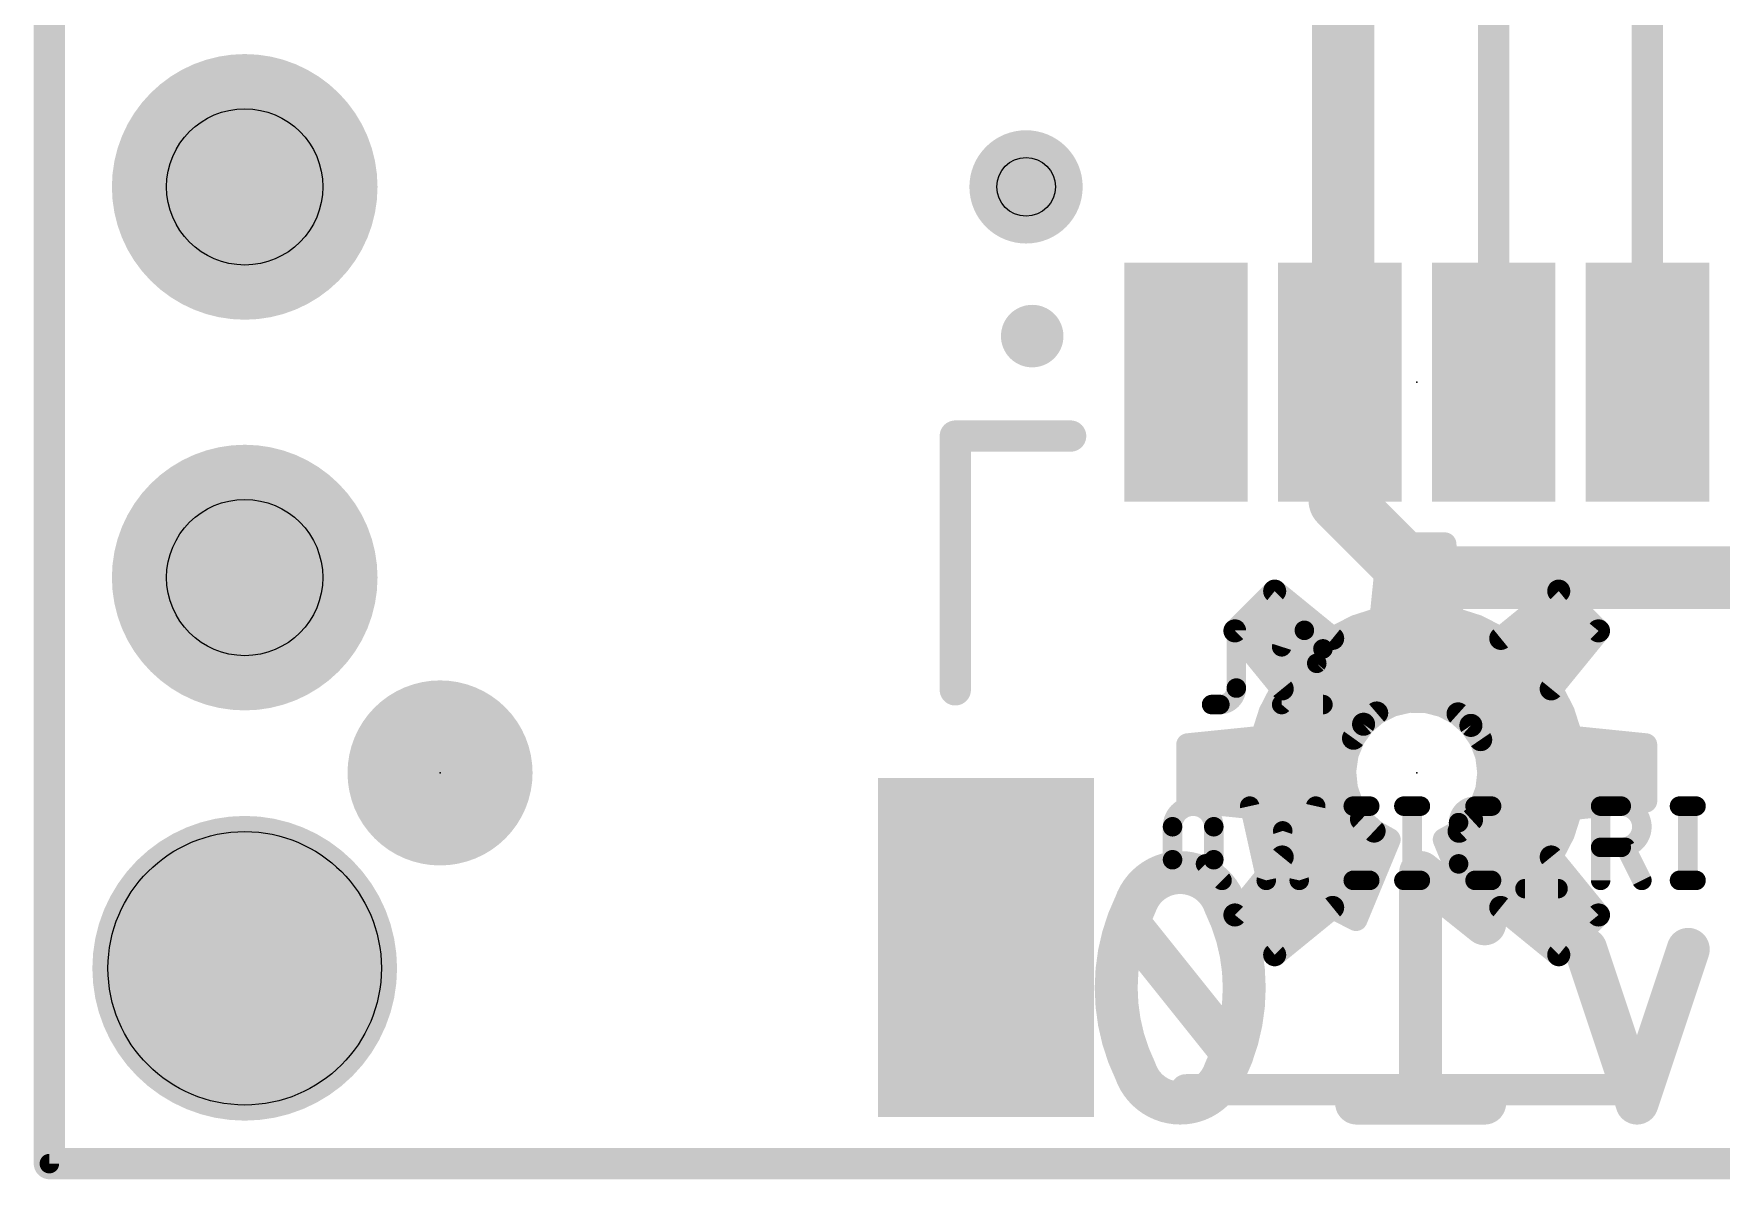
# Model space of a CAD drawing. Extents: x -33 to 53.6, y -8.2 to 46.5.
# Drawn here: x -0.1 to 10.87, y -0.1 to 7.35 of the extents above; entities that cross this region are included whole.
import ezdxf

# ---------------------------------------------------------------- set-up
doc = ezdxf.new("R2010")
doc.units = 0
for name, color, linetype in [('1', 12, 'CONTINUOUS'), ('16', 132, 'CONTINUOUS'), ('17', 110, 'CONTINUOUS'), ('18', 110, 'CONTINUOUS'), ('20', 31, 'CONTINUOUS'), ('21', 253, 'CONTINUOUS'), ('22', 253, 'CONTINUOUS'), ('23', 53, 'CONTINUOUS'), ('24', 53, 'CONTINUOUS'), ('25', 253, 'CONTINUOUS'), ('27', 253, 'CONTINUOUS'), ('29', 253, 'CONTINUOUS'), ('30', 253, 'CONTINUOUS'), ('31', 253, 'CONTINUOUS'), ('44', 253, 'CONTINUOUS'), ('51', 253, 'CONTINUOUS')]:
    doc.layers.add(name, color=color, linetype=linetype)

# ---------------------------------------------------------------- blocks, each defined once
blk = doc.blocks.new('PIE')
at = {"const_width": 0.5}
blk.add_lwpolyline([(0, -0.25, 1), (0, 0.25, 1), (0, -0.25)], format="xyb", dxfattribs=at)
blk = doc.blocks.new('RECT')
blk.add_solid([(-0.5, -0.5), (0.5, -0.5), (-0.5, 0.5), (0.5, 0.5)])
blk = doc.blocks.new('ROUNDP')
at = {"const_width": 0.5}
blk.add_lwpolyline([(0, -0.25, 1), (0, 0.25, 1), (0, -0.25)], format="xyb", dxfattribs=at)
blk = doc.blocks.new('ROUNDV')
at = {"const_width": 0.5}
blk.add_lwpolyline([(0, -0.25, 1), (0, 0.25, 1), (0, -0.25)], format="xyb", dxfattribs=at)

msp = doc.modelspace()

# ---------------------------------------------------------------- linework, layer by layer
at = {"layer": '1'}
for points, const_width in [([(0, 0), (0, 43.18)], 0.2032), ([(8.412, 12.205), (8.412, 5.102)], 0.4064), ([(9.39, 5.08), (9.39, 12.183)], 0.2032), ([(10.39, 5.08), (10.39, 12.183)], 0.2032), ([(8.39, 5.08), (8.39, 4.31)], 0.4064), ([(8.412, 5.102), (8.39, 5.08)], 0.2032), ([(8.39, 4.31), (8.89, 3.81)], 0.4064), ([(8.89, 3.81), (13.97, 3.81)], 0.4064), ([(17.78, 0), (0, 0)], 0.2032)]:
    msp.add_lwpolyline(points, dxfattribs=dict(at, const_width=const_width))
for points, const_width in [([(8.4916, 5.08, 1), (8.2884, 5.08)], 0.2032), ([(8.3104, 5.102, 1), (8.5136, 5.102)], 0.2032), ([(8.3541, 5.1159, 1), (8.4259, 5.0441)], 0.1016), ([(8.4479, 5.0661, 1), (8.3761, 5.1379)], 0.1016), ([(9.3392, 5.08, 1), (9.4408, 5.08)], 0.1016), ([(10.3392, 5.08, 1), (10.4408, 5.08)], 0.1016), ([(8.4618, 4.3818, 1), (8.3182, 4.2382)], 0.2032), ([(8.2884, 4.31, 1), (8.4916, 4.31)], 0.2032), ([(8.89, 3.9116, 1), (8.89, 3.7084)], 0.2032), ([(8.8182, 3.7382, 1), (8.9618, 3.8818)], 0.2032), ([(0, 0.0508, 1), (0, -0.0508)], 0.1016), ([(-0.0508, 0, 1), (0.0508, 0)], 0.1016)]:
    msp.add_lwpolyline(points, format="xyb", dxfattribs=dict(at, const_width=const_width))
at = {"layer": '16'}
for points, const_width in [([(0, 43.18), (0, 0)], 0.2032), ([(9.3317, 1.5593), (8.9155, 1.8923)], 0.2794), ([(8.9155, 1.8923), (8.9155, 0.3937)], 0.2794), ([(7.6854, 0.7267), (7.0193, 1.5593)], 0.2794), ([(10.3223, 0.3937), (9.9893, 1.3928)], 0.2794), ([(10.6553, 1.3928), (10.3223, 0.3937)], 0.2794), ([(9.3317, 0.3937), (8.4992, 0.3937)], 0.2794), ([(0, 0), (17.78, 0)], 0.2032)]:
    msp.add_lwpolyline(points, dxfattribs=dict(at, const_width=const_width))
for points, const_width in [([(7.3524, 1.8923, 0.3205), (7.061, 1.6842)], 0.2794), ([(7.6437, 1.6842, 0.3205), (7.3524, 1.8923)], 0.2794), ([(7.3523, 1.9621, 1), (7.3524, 1.8225)], 0.1397), ([(7.3524, 1.8225, 1), (7.3523, 1.9621)], 0.1397), ([(8.9853, 1.8923, 1), (8.8456, 1.8923)], 0.1397), ([(8.9591, 1.9468, 1), (8.8718, 1.8378)], 0.1397), ([(7.061, 1.6842, 0.1139), (6.9361, 1.143)], 0.2794), ([(6.9949, 1.7068, 1), (7.127, 1.6615)], 0.1397), ([(7.1237, 1.6536, 1), (6.9982, 1.7148)], 0.1397), ([(7.7686, 1.143, 0.1139), (7.6437, 1.6842)], 0.2794), ([(7.7065, 1.7148, 1), (7.581, 1.6536)], 0.1397), ([(7.5777, 1.6615, 1), (7.7098, 1.7068)], 0.1397), ([(7.0739, 1.6029, 1), (6.9648, 1.5156)], 0.1397), ([(9.2881, 1.5047, 1), (9.3754, 1.6138)], 0.1397), ([(10.0555, 1.4149, 1), (9.923, 1.3707)], 0.1397), ([(10.7216, 1.3707, 1), (10.589, 1.4149)], 0.1397), ([(6.9361, 1.143, 0.1139), (7.061, 0.6018)], 0.2794), ([(7.0059, 1.143, 1), (6.8662, 1.143)], 0.1397), ([(6.8662, 1.143, 1), (7.0059, 1.143)], 0.1397), ([(7.6437, 0.6018, 0.1139), (7.7686, 1.143)], 0.2794), ([(7.8385, 1.143, 1), (7.6988, 1.143)], 0.1397), ([(7.6988, 1.143, 1), (7.8385, 1.143)], 0.1397), ([(7.6308, 0.6831, 1), (7.7399, 0.7704)], 0.1397), ([(7.061, 0.6018, 0.3205), (7.3524, 0.3937)], 0.2794), ([(7.127, 0.6245, 1), (6.9949, 0.5792)], 0.1397), ([(6.9982, 0.5712, 1), (7.1237, 0.6324)], 0.1397), ([(7.3524, 0.3937, 0.3205), (7.6437, 0.6018)], 0.2794), ([(7.581, 0.6324, 1), (7.7065, 0.5712)], 0.1397), ([(7.7098, 0.5792, 1), (7.5777, 0.6245)], 0.1397), ([(7.3524, 0.4635, 1), (7.3523, 0.3239)], 0.1397), ([(7.3523, 0.3239, 1), (7.3524, 0.4635)], 0.1397), ([(8.4992, 0.4636, 1), (8.4992, 0.3238)], 0.1397), ([(8.8456, 0.3937, 1), (8.9853, 0.3937)], 0.1397), ([(9.3317, 0.3238, 1), (9.3317, 0.4636)], 0.1397), ([(10.256, 0.4158, 1), (10.3885, 0.3716)], 0.1397), ([(10.256, 0.3716, 1), (10.3885, 0.4158)], 0.1397), ([(0, 0.0508, 1), (0, -0.0508)], 0.1016), ([(-0.0508, 0, 1), (0.0508, 0)], 0.1016)]:
    msp.add_lwpolyline(points, format="xyb", dxfattribs=dict(at, const_width=const_width))
at = {"layer": '20', "const_width": 0.2032}
for points in [[(0, 43.18), (0, 0)], [(0, 0), (17.78, 0)]]:
    msp.add_lwpolyline(points, dxfattribs=at)
at = {"layer": '20', "const_width": 0.1016}
for points in [[(0, 0.0508, 1), (0, -0.0508)], [(-0.0508, 0, 1), (0.0508, 0)]]:
    msp.add_lwpolyline(points, format="xyb", dxfattribs=at)
at = {"layer": '20'}
msp.add_circle((1.27, 1.27), 0.889, dxfattribs=at)
at = {"layer": '21'}
for points, const_width in [([(6.39, 5.2784, 1), (6.39, 5.4816, 1), (6.39, 5.2784)], 0.2032), ([(5.9408, 4.73, 1), (5.8392, 4.73)], 0.1016), ([(5.89, 4.7808, 1), (5.89, 4.6792)], 0.1016), ([(6.64, 4.6792, 1), (6.64, 4.7808)], 0.1016), ([(5.8392, 3.08, 1), (5.9408, 3.08)], 0.1016), ([(7.39, 0.5308, 1), (7.39, 0.4292)], 0.1016), ([(10.39, 0.4292, 1), (10.39, 0.5308)], 0.1016)]:
    msp.add_lwpolyline(points, format="xyb", dxfattribs=dict(at, const_width=const_width))
at = {"layer": '21', "const_width": 0.2032}
for points in [[(5.89, 3.08), (5.89, 4.73)], [(5.89, 4.73), (6.64, 4.73)], [(7.39, 0.48), (10.39, 0.48)]]:
    msp.add_lwpolyline(points, dxfattribs=at)
at = {"layer": '22', "const_width": 0.15}
for points in [[(8.658, 3.5449), (8.7072, 4.0288)], [(8.7072, 4.0288), (9.0728, 4.0288)], [(9.0728, 4.0288), (9.122, 3.5449)], [(8.6941, 3.9), (9.0859, 3.9)], [(7.708, 3.4635), (7.9665, 3.722)], [(7.9665, 3.722), (8.3435, 3.4146)], [(8.6789, 3.75), (9.1011, 3.75)], [(9.4365, 3.4146), (9.8135, 3.722)], [(9.8135, 3.722), (10.072, 3.4635)], [(7.8445, 3.6), (8.1161, 3.6)], [(8.6636, 3.6), (9.1164, 3.6)], [(9.6639, 3.6), (9.9355, 3.6)], [(8.0154, 3.0865), (7.708, 3.4635)], [(7.719, 3.45), (8.3001, 3.45)], [(8.3435, 3.4146), (8.4953, 3.4928)], [(8.4122, 3.45), (9.3678, 3.45)], [(8.4953, 3.4928), (8.658, 3.5449)], [(9.122, 3.5449), (9.2847, 3.4928)], [(9.2847, 3.4928), (9.4365, 3.4146)], [(9.4799, 3.45), (10.061, 3.45)], [(10.072, 3.4635), (9.7646, 3.0865)], [(7.8413, 3.3), (9.9387, 3.3)], [(7.9636, 3.15), (9.8164, 3.15)], [(7.9372, 2.9347), (8.0154, 3.0865)], [(7.9708, 3), (8.814, 3)], [(8.839, 3.0058), (8.7298, 2.9804)], [(8.9512, 3.0046), (8.839, 3.0058)], [(9.0599, 2.9768), (8.9512, 3.0046)], [(8.9692, 3), (9.8092, 3)], [(9.7646, 3.0865), (9.8428, 2.9347)], [(7.8851, 2.772), (7.9372, 2.9347)], [(8.6297, 2.9296), (8.5445, 2.8566)], [(8.7298, 2.9804), (8.6297, 2.9296)], [(9.1589, 2.9239), (9.0599, 2.9768)], [(9.2424, 2.849), (9.1589, 2.9239)], [(9.8428, 2.9347), (9.8949, 2.772)], [(7.9101, 2.85), (8.5398, 2.85)], [(8.5445, 2.8566), (8.4792, 2.7654)], [(9.2413, 2.85), (9.8699, 2.85)], [(9.3058, 2.7564), (9.2424, 2.849)], [(7.4012, 2.7228), (7.8851, 2.772)], [(7.4012, 2.3572), (7.4012, 2.7228)], [(7.4012, 2.7), (8.4529, 2.7)], [(8.4792, 2.7654), (8.4373, 2.6613)], [(9.3453, 2.6514), (9.3058, 2.7564)], [(9.327, 2.7), (10.3788, 2.7)], [(9.8949, 2.772), (10.3788, 2.7228)], [(10.3788, 2.7228), (10.3788, 2.3572)], [(8.4373, 2.6613), (8.4215, 2.5502)], [(9.3588, 2.54), (9.3453, 2.6514)], [(7.4012, 2.55), (8.4215, 2.55)], [(8.4215, 2.5502), (8.4325, 2.4385)], [(9.3459, 2.4306), (9.3588, 2.54)], [(9.3576, 2.55), (10.3788, 2.55)], [(7.4012, 2.4), (8.446, 2.4)], [(7.8851, 2.308), (7.4012, 2.3572)], [(8.4325, 2.4385), (8.4697, 2.3327)], [(9.3077, 2.3272), (9.3459, 2.4306)], [(9.3346, 2.4), (10.3788, 2.4)], [(10.3788, 2.3572), (9.8949, 2.308)], [(7.9372, 2.1453), (7.8851, 2.308)], [(7.9037, 2.25), (8.5236, 2.25)], [(8.4697, 2.3327), (8.531, 2.2387)], [(8.531, 2.2387), (8.6128, 2.162)], [(9.1656, 2.1607), (9.2465, 2.2355)], [(9.2465, 2.2355), (9.3077, 2.3272)], [(9.2561, 2.25), (9.8763, 2.25)], [(9.8949, 2.308), (9.8428, 2.1453)], [(8.0154, 1.9935), (7.9372, 2.1453)], [(8.6128, 2.162), (8.7106, 2.1069)], [(9.0694, 2.1069), (9.1656, 2.1607)], [(9.8428, 2.1453), (9.7646, 1.9935)], [(7.9605, 2.1), (8.7077, 2.1)], [(8.7106, 2.1069), (8.4953, 1.5872)], [(9.2847, 1.5872), (9.0694, 2.1069)], [(9.0723, 2.1), (9.8195, 2.1)], [(7.708, 1.6165), (8.0154, 1.9935)], [(7.9799, 1.95), (8.6456, 1.95)], [(9.1344, 1.95), (9.8001, 1.95)], [(9.7646, 1.9935), (10.072, 1.6165)], [(7.8576, 1.8), (8.5835, 1.8)], [(9.1965, 1.8), (9.9224, 1.8)], [(7.9665, 1.358), (7.708, 1.6165)], [(7.7353, 1.65), (8.3246, 1.65)], [(8.3435, 1.6654), (7.9665, 1.358)], [(8.4953, 1.5872), (8.3435, 1.6654)], [(8.3734, 1.65), (8.5213, 1.65)], [(9.2587, 1.65), (9.4066, 1.65)], [(9.4365, 1.6654), (9.2847, 1.5872)], [(9.8135, 1.358), (9.4365, 1.6654)], [(9.4554, 1.65), (10.0447, 1.65)], [(10.072, 1.6165), (9.8135, 1.358)], [(7.8245, 1.5), (8.1407, 1.5)], [(9.6394, 1.5), (9.9555, 1.5)]]:
    msp.add_lwpolyline(points, dxfattribs=at)
at = {"layer": '22', "const_width": 0.075}
for points in [[(8.7072, 4.0663, 1), (8.7072, 3.9913)], [(8.7445, 4.025, 1), (8.6699, 4.0326)], [(9.1101, 4.0326, 1), (9.0355, 4.025)], [(9.0728, 3.9913, 1), (9.0728, 4.0663)], [(8.6941, 3.9375, 1), (8.6941, 3.8625)], [(9.0859, 3.8625, 1), (9.0859, 3.9375)], [(7.9902, 3.7511, 1), (7.9428, 3.6929)], [(7.993, 3.6955, 1), (7.94, 3.7485)], [(8.6789, 3.7875, 1), (8.6789, 3.7125)], [(9.1011, 3.7125, 1), (9.1011, 3.7875)], [(9.84, 3.7485, 1), (9.787, 3.6955)], [(9.8372, 3.6929, 1), (9.7898, 3.7511)], [(7.8445, 3.6375, 1), (7.8445, 3.5625)], [(8.1161, 3.5625, 1), (8.1161, 3.6375)], [(8.6636, 3.6375, 1), (8.6636, 3.5625)], [(9.1164, 3.5625, 1), (9.1164, 3.6375)], [(9.6639, 3.6375, 1), (9.6639, 3.5625)], [(9.9355, 3.5625, 1), (9.9355, 3.6375)], [(7.7371, 3.4872, 1), (7.6789, 3.4398)], [(7.6815, 3.49, 1), (7.7345, 3.437)], [(7.719, 3.4875, 1), (7.719, 3.4125)], [(8.3001, 3.4125, 1), (8.3001, 3.4875)], [(8.4122, 3.4875, 1), (8.4122, 3.4125)], [(8.4839, 3.5285, 1), (8.5068, 3.4571)], [(8.5125, 3.4595, 1), (8.4782, 3.5262)], [(8.6207, 3.5487, 1), (8.6953, 3.5411)], [(8.6694, 3.5092, 1), (8.6466, 3.5806)], [(9.1334, 3.5806, 1), (9.1106, 3.5092)], [(9.0847, 3.5411, 1), (9.1593, 3.5487)], [(9.3018, 3.5262, 1), (9.2675, 3.4595)], [(9.2732, 3.4571, 1), (9.2961, 3.5285)], [(9.3678, 3.4125, 1), (9.3678, 3.4875)], [(9.4799, 3.4875, 1), (9.4799, 3.4125)], [(10.1011, 3.4398, 1), (10.0429, 3.4872)], [(10.0455, 3.437, 1), (10.0985, 3.49)], [(10.061, 3.4125, 1), (10.061, 3.4875)], [(8.3263, 3.4479, 1), (8.3607, 3.3813)], [(8.3198, 3.3855, 1), (8.3672, 3.4437)], [(9.4128, 3.4437, 1), (9.4602, 3.3855)], [(9.4193, 3.3813, 1), (9.4537, 3.4479)], [(7.8413, 3.3375, 1), (7.8413, 3.2625)], [(9.9387, 3.2625, 1), (9.9387, 3.3375)], [(7.9636, 3.1875, 1), (7.9636, 3.1125)], [(9.8164, 3.1125, 1), (9.8164, 3.1875)], [(7.9708, 3.0375, 1), (7.9708, 2.9625)], [(8.0487, 3.0693, 1), (7.9821, 3.1037)], [(7.9863, 3.0628, 1), (8.0445, 3.1102)], [(8.8394, 3.0433, 1), (8.8386, 2.9683)], [(8.814, 2.9625, 1), (8.814, 3.0375)], [(8.8475, 2.9693, 1), (8.8305, 3.0424)], [(8.9605, 3.0409, 1), (8.9419, 2.9683)], [(8.9692, 3.0375, 1), (8.9692, 2.9625)], [(8.9508, 2.9671, 1), (8.9516, 3.0421)], [(9.7979, 3.1037, 1), (9.7313, 3.0693)], [(9.7355, 3.1102, 1), (9.7937, 3.0628)], [(9.8092, 2.9625, 1), (9.8092, 3.0375)], [(7.9038, 2.9518, 1), (7.9705, 2.9175)], [(7.9729, 2.9232, 1), (7.9015, 2.9461)], [(8.6127, 2.9631, 1), (8.6466, 2.8962)], [(8.6541, 2.9012, 1), (8.6053, 2.9581)], [(8.7212, 3.0169, 1), (8.7383, 2.9438)], [(8.7467, 2.9469, 1), (8.7128, 3.0138)], [(9.0776, 3.0098, 1), (9.0422, 2.9437)], [(9.0506, 2.9404, 1), (9.0692, 3.0131)], [(9.1839, 2.9518, 1), (9.1339, 2.896)], [(9.1412, 2.8908, 1), (9.1766, 2.957)], [(9.8785, 2.9461, 1), (9.8071, 2.9232)], [(9.8095, 2.9175, 1), (9.8762, 2.9518)], [(7.9101, 2.8875, 1), (7.9101, 2.8125)], [(8.5201, 2.885, 1), (8.5689, 2.8281)], [(8.575, 2.8347, 1), (8.514, 2.8784)], [(8.5398, 2.8125, 1), (8.5398, 2.8875)], [(9.2413, 2.8875, 1), (9.2413, 2.8125)], [(9.2734, 2.8702, 1), (9.2115, 2.8278)], [(9.2174, 2.8211, 1), (9.2675, 2.8769)], [(9.8699, 2.8125, 1), (9.8699, 2.8875)], [(7.4387, 2.7228, 1), (7.3637, 2.7228)], [(7.3974, 2.7601, 1), (7.405, 2.6855)], [(7.4012, 2.7375, 1), (7.4012, 2.6625)], [(7.8494, 2.7834, 1), (7.9208, 2.7606)], [(7.8889, 2.7347, 1), (7.8813, 2.8093)], [(8.4487, 2.7872, 1), (8.5096, 2.7435)], [(8.5139, 2.7514, 1), (8.4444, 2.7794)], [(8.4529, 2.6625, 1), (8.4529, 2.7375)], [(9.3409, 2.7696, 1), (9.2707, 2.7432)], [(9.2749, 2.7352, 1), (9.3368, 2.7776)], [(9.327, 2.7375, 1), (9.327, 2.6625)], [(9.8987, 2.8093, 1), (9.8911, 2.7347)], [(9.8592, 2.7606, 1), (9.9306, 2.7834)], [(10.4163, 2.7228, 1), (10.3413, 2.7228)], [(10.375, 2.6855, 1), (10.3826, 2.7601)], [(10.3788, 2.6625, 1), (10.3788, 2.7375)], [(8.4025, 2.6752, 1), (8.4721, 2.6473)], [(8.4745, 2.656, 1), (8.4002, 2.6666)], [(9.3826, 2.6559, 1), (9.3081, 2.6469)], [(9.3103, 2.6382, 1), (9.3804, 2.6646)], [(7.4012, 2.5875, 1), (7.4012, 2.5125)], [(8.4588, 2.5538, 1), (8.3841, 2.5465)], [(8.3843, 2.5555, 1), (8.4586, 2.5449)], [(8.4215, 2.5125, 1), (8.4215, 2.5875)], [(9.3576, 2.5875, 1), (9.3576, 2.5125)], [(9.396, 2.5356, 1), (9.3216, 2.5444)], [(9.3216, 2.5355, 1), (9.396, 2.5445)], [(10.3788, 2.5125, 1), (10.3788, 2.5875)], [(7.4012, 2.4375, 1), (7.4012, 2.3625)], [(7.405, 2.3945, 1), (7.3974, 2.3199)], [(8.4678, 2.451, 1), (8.3971, 2.4261)], [(8.3951, 2.4348, 1), (8.4698, 2.4422)], [(8.446, 2.3625, 1), (8.446, 2.4375)], [(9.3346, 2.4375, 1), (9.3346, 2.3625)], [(9.3086, 2.435, 1), (9.3831, 2.4262)], [(9.381, 2.4176, 1), (9.3107, 2.4435)], [(10.3826, 2.3199, 1), (10.375, 2.3945)], [(10.3788, 2.3625, 1), (10.3788, 2.4375)], [(7.3637, 2.3572, 1), (7.4387, 2.3572)], [(7.9208, 2.3194, 1), (7.8494, 2.2966)], [(7.9037, 2.2875, 1), (7.9037, 2.2125)], [(7.8813, 2.2707, 1), (7.8889, 2.3453)], [(8.5011, 2.3531, 1), (8.4382, 2.3122)], [(8.4343, 2.3202, 1), (8.505, 2.3451)], [(8.5566, 2.266, 1), (8.5053, 2.2113)], [(8.5236, 2.2125, 1), (8.5236, 2.2875)], [(9.2561, 2.2875, 1), (9.2561, 2.2125)], [(9.2719, 2.208, 1), (9.221, 2.2631)], [(9.2725, 2.3401, 1), (9.3429, 2.3142)], [(9.3389, 2.3063, 1), (9.2765, 2.348)], [(9.8911, 2.3453, 1), (9.8987, 2.2707)], [(9.9306, 2.2966, 1), (9.8592, 2.3194)], [(9.8763, 2.2125, 1), (9.8763, 2.2875)], [(10.3413, 2.3572, 1), (10.4163, 2.3572)], [(7.9705, 2.1625, 1), (7.9038, 2.1282)], [(8.4995, 2.2182, 1), (8.5624, 2.2592)], [(8.6312, 2.1946, 1), (8.5944, 2.1293)], [(8.5872, 2.1346, 1), (8.6385, 2.1893)], [(9.1401, 2.1883, 1), (9.191, 2.1332)], [(9.1839, 2.128, 1), (9.1472, 2.1935)], [(9.2153, 2.2564, 1), (9.2777, 2.2147)], [(9.8762, 2.1282, 1), (9.8095, 2.1625)], [(7.9015, 2.1339, 1), (7.9729, 2.1568)], [(7.9605, 2.1375, 1), (7.9605, 2.0625)], [(8.7452, 2.0925, 1), (8.676, 2.1213)], [(8.6922, 2.0742, 1), (8.729, 2.1396)], [(8.7077, 2.0625, 1), (8.7077, 2.1375)], [(9.104, 2.1213, 1), (9.0348, 2.0925)], [(9.0511, 2.1396, 1), (9.0877, 2.0742)], [(9.0723, 2.1375, 1), (9.0723, 2.0625)], [(9.8071, 2.1568, 1), (9.8785, 2.1339)], [(9.8195, 2.0625, 1), (9.8195, 2.1375)], [(7.9799, 1.9875, 1), (7.9799, 1.9125)], [(7.9821, 1.9763, 1), (8.0487, 2.0107)], [(8.0445, 1.9698, 1), (7.9863, 2.0172)], [(8.6456, 1.9125, 1), (8.6456, 1.9875)], [(9.1344, 1.9875, 1), (9.1344, 1.9125)], [(9.7937, 2.0172, 1), (9.7355, 1.9698)], [(9.7313, 2.0107, 1), (9.7979, 1.9763)], [(9.8001, 1.9125, 1), (9.8001, 1.9875)], [(7.8576, 1.8375, 1), (7.8576, 1.7625)], [(8.5835, 1.7625, 1), (8.5835, 1.8375)], [(9.1965, 1.8375, 1), (9.1965, 1.7625)], [(9.9224, 1.7625, 1), (9.9224, 1.8375)], [(7.7345, 1.643, 1), (7.6815, 1.59)], [(7.6789, 1.6402, 1), (7.7371, 1.5928)], [(7.7353, 1.6875, 1), (7.7353, 1.6125)], [(8.3607, 1.6987, 1), (8.3263, 1.6321)], [(8.3672, 1.6363, 1), (8.3198, 1.6945)], [(8.3246, 1.6125, 1), (8.3246, 1.6875)], [(8.3734, 1.6875, 1), (8.3734, 1.6125)], [(8.4781, 1.5539, 1), (8.5125, 1.6205)], [(8.5213, 1.6125, 1), (8.5213, 1.6875)], [(9.2587, 1.6875, 1), (9.2587, 1.6125)], [(9.2675, 1.6205, 1), (9.3019, 1.5539)], [(9.4602, 1.6945, 1), (9.4128, 1.6363)], [(9.4066, 1.6125, 1), (9.4066, 1.6875)], [(9.4554, 1.6875, 1), (9.4554, 1.6125)], [(9.4537, 1.6321, 1), (9.4193, 1.6987)], [(10.0429, 1.5928, 1), (10.1011, 1.6402)], [(10.0447, 1.6125, 1), (10.0447, 1.6875)], [(10.0985, 1.59, 1), (10.0455, 1.643)], [(7.8245, 1.5375, 1), (7.8245, 1.4625)], [(8.1407, 1.4625, 1), (8.1407, 1.5375)], [(8.4607, 1.6016, 1), (8.5299, 1.5728)], [(9.2501, 1.5728, 1), (9.3193, 1.6016)], [(9.6394, 1.5375, 1), (9.6394, 1.4625)], [(9.9555, 1.4625, 1), (9.9555, 1.5375)], [(7.9428, 1.3871, 1), (7.9902, 1.3289)], [(7.94, 1.3315, 1), (7.993, 1.3845)], [(9.787, 1.3845, 1), (9.84, 1.3315)], [(9.7898, 1.3289, 1), (9.8372, 1.3871)]]:
    msp.add_lwpolyline(points, format="xyb", dxfattribs=at)
at = {"layer": '23'}
for p in [(8.89, 5.08), (2.54, 2.54)]:
    msp.add_point(p, dxfattribs=at)
at = {"layer": '24'}
for p in [(2.54, 2.54), (8.89, 2.54)]:
    msp.add_point(p, dxfattribs=at)
at = {"layer": '25'}
for points, const_width in [([(7.7491, 3.4671, 1), (7.6856, 3.4671)], 0.0635), ([(8.1596, 3.4671, 0.3252), (8.0122, 3.3599)], 0.127), ([(8.2803, 3.3464, 0.4142), (8.1596, 3.4671)], 0.127), ([(8.1596, 3.4988, 1), (8.1596, 3.4353)], 0.0635), ([(8.1596, 3.4354, 1), (8.1596, 3.4988)], 0.0635), ([(7.982, 3.3696, 1), (8.0424, 3.3501)], 0.0635), ([(8.2401, 3.2526, 0.2053), (8.2803, 3.3464)], 0.127), ([(8.312, 3.3464, 1), (8.2485, 3.3464)], 0.0635), ([(8.2182, 3.2756, 1), (8.2619, 3.2296)], 0.0635), ([(8.2642, 3.232, 1), (8.2159, 3.2732)], 0.0635), ([(8.2485, 3.3464, 1), (8.312, 3.3464)], 0.0635), ([(7.6101, 2.9845, 0.4142), (7.7174, 3.0917)], 0.127), ([(7.7491, 3.0917, 1), (7.6856, 3.0917)], 0.0635), ([(7.6856, 3.0917, 1), (7.7491, 3.0917)], 0.0635), ([(7.5565, 3.0163, 1), (7.5565, 2.9527)], 0.0635), ([(7.6101, 3.0163, 1), (7.6101, 2.9527)], 0.0635), ([(7.6101, 2.9527, 1), (7.6101, 3.0163)], 0.0635), ([(8.0122, 3.0163, 1), (8.0122, 2.9527)], 0.0635), ([(7.988, 3.0051, 1), (8.0364, 2.9639)], 0.0635), ([(8.2803, 2.9527, 1), (8.2803, 3.0163)], 0.0635)]:
    msp.add_lwpolyline(points, format="xyb", dxfattribs=dict(at, const_width=const_width))
at = {"layer": '25', "const_width": 0.127}
for points in [[(7.7174, 3.4671), (7.7174, 3.0917)], [(8.2401, 3.2526), (8.0122, 2.9845)], [(7.6101, 2.9845), (7.5565, 2.9845)], [(8.0122, 2.9845), (8.2803, 2.9845)]]:
    msp.add_lwpolyline(points, dxfattribs=at)
at = {"layer": '27'}
for points, const_width in [([(7.5706, 2.19, 1), (7.3025, 2.19)], 0.127), ([(7.8354, 2.331, 1), (7.7734, 2.3172)], 0.0635), ([(8.2644, 2.3172, 1), (8.2024, 2.331)], 0.0635), ([(8.4774, 2.3559, 1), (8.4774, 2.2923)], 0.0635), ([(8.5627, 2.3241, 1), (8.4992, 2.3241)], 0.0635), ([(8.5846, 2.2923, 1), (8.5846, 2.3559)], 0.0635), ([(8.8066, 2.3559, 1), (8.8066, 2.2923)], 0.0635), ([(8.8919, 2.3241, 1), (8.8284, 2.3241)], 0.0635), ([(8.9138, 2.2923, 1), (8.9138, 2.3559)], 0.0635), ([(9.2694, 2.3241, 0.4142), (9.1622, 2.2169)], 0.127), ([(9.2694, 2.3559, 1), (9.2694, 2.2923)], 0.0635), ([(9.2694, 2.2924, 1), (9.2694, 2.3558)], 0.0635), ([(9.3766, 2.2923, 1), (9.3766, 2.3559)], 0.0635), ([(10.0858, 2.3559, 1), (10.0858, 2.2923)], 0.0635), ([(10.1175, 2.3241, 1), (10.054, 2.3241)], 0.0635), ([(10.2198, 2.3559, 1), (10.2198, 2.2923)], 0.0635), ([(10.2198, 2.056, 1), (10.2198, 2.3241)], 0.127), ([(10.2198, 2.2923, 1), (10.2198, 2.3559)], 0.0635), ([(10.5988, 2.3559, 1), (10.5988, 2.2923)], 0.0635), ([(10.6841, 2.3241, 1), (10.6206, 2.3241)], 0.0635), ([(10.706, 2.2923, 1), (10.706, 2.3559)], 0.0635), ([(7.3342, 2.19, 1), (7.2708, 2.19)], 0.0635), ([(7.2708, 2.19, 1), (7.3342, 2.19)], 0.0635), ([(7.6024, 2.19, 1), (7.5389, 2.19)], 0.0635), ([(7.5389, 2.19, 1), (7.6024, 2.19)], 0.0635), ([(8.0491, 2.1733, 1), (7.9888, 2.1532)], 0.0635), ([(8.0491, 2.1532, 1), (7.9888, 2.1733)], 0.0635), ([(9.1939, 2.2169, 1), (9.1304, 2.2169)], 0.0635), ([(9.1304, 2.2169, 1), (9.1939, 2.2169)], 0.0635), ([(10.0858, 2.0877, 1), (10.0858, 2.0242)], 0.0635), ([(10.2198, 2.0877, 1), (10.2198, 2.0242)], 0.0635), ([(10.2751, 2.0702, 1), (10.2183, 2.0418)], 0.0635), ([(10.2198, 2.0242, 1), (10.2198, 2.0877)], 0.0635), ([(7.3342, 1.9756, 1), (7.2707, 1.9756)], 0.0635), ([(7.3025, 1.9756, 1), (7.5706, 1.9756)], 0.127), ([(7.2708, 1.9756, 1), (7.3342, 1.9756)], 0.0635), ([(7.5394, 1.9712, 1), (7.4945, 1.9263)], 0.0635), ([(7.6024, 1.9756, 1), (7.5389, 1.9756)], 0.0635), ([(7.5389, 1.9756, 1), (7.6024, 1.9756)], 0.0635), ([(9.1622, 1.9487, 0.4142), (9.2694, 1.8415)], 0.127), ([(9.1939, 1.9487, 1), (9.1304, 1.9487)], 0.0635), ([(9.1304, 1.9487, 1), (9.1939, 1.9487)], 0.0635), ([(7.6018, 1.819, 1), (7.6467, 1.864)], 0.0635), ([(7.8816, 1.8515, 1), (7.9418, 1.8315)], 0.0635), ([(7.8807, 1.8346, 1), (7.9427, 1.8484)], 0.0635), ([(8.0952, 1.8484, 1), (8.1572, 1.8346)], 0.0635), ([(8.0961, 1.8315, 1), (8.1563, 1.8515)], 0.0635), ([(8.4774, 1.8733, 1), (8.4774, 1.8098)], 0.0635), ([(8.4992, 1.8415, 1), (8.5627, 1.8415)], 0.0635), ([(8.5846, 1.8098, 1), (8.5846, 1.8733)], 0.0635), ([(8.8066, 1.8733, 1), (8.8066, 1.8098)], 0.0635), ([(8.8284, 1.8415, 1), (8.8919, 1.8415)], 0.0635), ([(8.9138, 1.8098, 1), (8.9138, 1.8733)], 0.0635), ([(9.2694, 1.8733, 1), (9.2694, 1.8098)], 0.0635), ([(9.2694, 1.8098, 1), (9.2694, 1.8733)], 0.0635), ([(9.3766, 1.8098, 1), (9.3766, 1.8733)], 0.0635), ([(10.054, 1.8415, 1), (10.1175, 1.8415)], 0.0635), ([(10.3255, 1.8273, 1), (10.3823, 1.8557)], 0.0635), ([(10.5988, 1.8733, 1), (10.5988, 1.8098)], 0.0635), ([(10.6206, 1.8415, 1), (10.6841, 1.8415)], 0.0635), ([(10.706, 1.8098, 1), (10.706, 1.8733)], 0.0635), ([(9.5942, 1.8196, 1), (9.5942, 1.7561)], 0.0635), ([(9.8087, 1.7561, 1), (9.8087, 1.8196)], 0.0635)]:
    msp.add_lwpolyline(points, format="xyb", dxfattribs=dict(at, const_width=const_width))
at = {"layer": '27', "const_width": 0.127}
for points in [[(7.8044, 2.3241), (7.9117, 1.8415)], [(8.1262, 1.8415), (8.2334, 2.3241)], [(8.4774, 2.3241), (8.5846, 2.3241)], [(8.531, 2.3241), (8.531, 1.8415)], [(8.8066, 2.3241), (8.9138, 2.3241)], [(8.8602, 2.3241), (8.8602, 1.8415)], [(9.2694, 2.3241), (9.3766, 2.3241)], [(10.0858, 1.8415), (10.0858, 2.3241)], [(10.0858, 2.3241), (10.2198, 2.3241)], [(10.5988, 2.3241), (10.706, 2.3241)], [(10.6524, 2.3241), (10.6524, 1.8415)], [(7.3025, 1.9756), (7.3025, 2.19)], [(7.5706, 2.19), (7.5706, 1.9756)], [(7.9117, 1.8415), (8.0189, 2.1632)], [(8.0189, 2.1632), (8.1262, 1.8415)], [(9.1622, 1.9487), (9.1622, 2.2169)], [(10.2198, 2.056), (10.0858, 2.056)], [(10.3539, 1.8415), (10.2467, 2.056)], [(7.517, 1.9487), (7.6242, 1.8415)], [(8.4774, 1.8415), (8.5846, 1.8415)], [(8.8066, 1.8415), (8.9138, 1.8415)], [(9.3766, 1.8415), (9.2694, 1.8415)], [(10.5988, 1.8415), (10.706, 1.8415)], [(9.5942, 1.7879), (9.8087, 1.7879)]]:
    msp.add_lwpolyline(points, dxfattribs=at)
at = {"layer": '29', "const_width": 0.9906}
msp.add_lwpolyline([(1.27, 0.7747, 1), (1.27, 1.7653, 1), (1.27, 0.7747)], format="xyb", dxfattribs=at)
at = {"layer": '30', "const_width": 0.9906}
msp.add_lwpolyline([(1.27, 0.7747, 1), (1.27, 1.7653, 1), (1.27, 0.7747)], format="xyb", dxfattribs=at)
at = {"layer": '44'}
for centre, radius in [((1.27, 6.35), 0.508), ((6.35, 6.35), 0.1905), ((1.27, 3.81), 0.508)]:
    msp.add_circle(centre, radius, dxfattribs=at)
at = {"layer": '51', "const_width": 0.127}
for points in [[(0, 0), (0, 43.18)], [(17.78, 0), (0, 0)]]:
    msp.add_lwpolyline(points, dxfattribs=at)
at = {"layer": '51'}
for points, const_width in [([(1.27, 0.4445, 1), (1.27, 2.0955, 1), (1.27, 0.4445)], 0.127), ([(0, 0.0318, 1), (0, -0.0318)], 0.0635), ([(-0.0318, 0, 1), (0.0318, 0)], 0.0635)]:
    msp.add_lwpolyline(points, format="xyb", dxfattribs=dict(at, const_width=const_width))

# ---------------------------------------------------------------- block references
at = {"layer": '1'}
for p, xscale, yscale in [((7.39, 5.08), 0.6, 1.35), ((8.39, 5.08), 0.6, 1.35), ((9.39, 5.08), 0.6, 1.35), ((10.39, 5.08), 0.6, 1.35), ((6.09, 1.405), 1.2, 2)]:
    msp.add_blockref('RECT', p, dxfattribs=dict(at, xscale=xscale, yscale=yscale))
msp.add_blockref('PIE', (2.54, 2.54), dxfattribs=at)
at = {"layer": '16'}
msp.add_blockref('PIE', (2.54, 2.54), dxfattribs=at)
at = {"layer": '17', "xscale": 1.524, "yscale": 1.524}
for p in [(1.27, 6.35), (1.27, 6.35), (1.27, 3.81), (1.27, 3.81)]:
    msp.add_blockref('ROUNDP', p, dxfattribs=at)
at = {"layer": '18', "xscale": 0.7366, "yscale": 0.7366}
msp.add_blockref('ROUNDV', (6.35, 6.35), dxfattribs=at)
msp.add_blockref('ROUNDV', (6.35, 6.35), dxfattribs=at)
at = {"layer": '29'}
for name, p, xscale, yscale in [('ROUNDP', (1.27, 6.35), 1.7272, 1.7272), ('RECT', (7.39, 5.08), 0.8032, 1.5532), ('RECT', (8.39, 5.08), 0.8032, 1.5532), ('RECT', (9.39, 5.08), 0.8032, 1.5532), ('RECT', (10.39, 5.08), 0.8032, 1.5532), ('ROUNDP', (1.27, 3.81), 1.7272, 1.7272), ('PIE', (2.54, 2.54), 1.2032, 1.2032), ('RECT', (6.09, 1.405), 1.4032, 2.2032)]:
    msp.add_blockref(name, p, dxfattribs=dict(at, xscale=xscale, yscale=yscale))
at = {"layer": '30'}
for name, p, xscale, yscale in [('ROUNDP', (1.27, 6.35), 1.7272, 1.7272), ('ROUNDP', (1.27, 3.81), 1.7272, 1.7272), ('PIE', (2.54, 2.54), 1.2032, 1.2032)]:
    msp.add_blockref(name, p, dxfattribs=dict(at, xscale=xscale, yscale=yscale))
at = {"layer": '31'}
for p, xscale, yscale in [((7.39, 5.08), 0.6, 1.35), ((8.39, 5.08), 0.6, 1.35), ((9.39, 5.08), 0.6, 1.35), ((10.39, 5.08), 0.6, 1.35), ((6.09, 1.405), 1.2, 2)]:
    msp.add_blockref('RECT', p, dxfattribs=dict(at, xscale=xscale, yscale=yscale))

doc.saveas('drawing.dxf')
